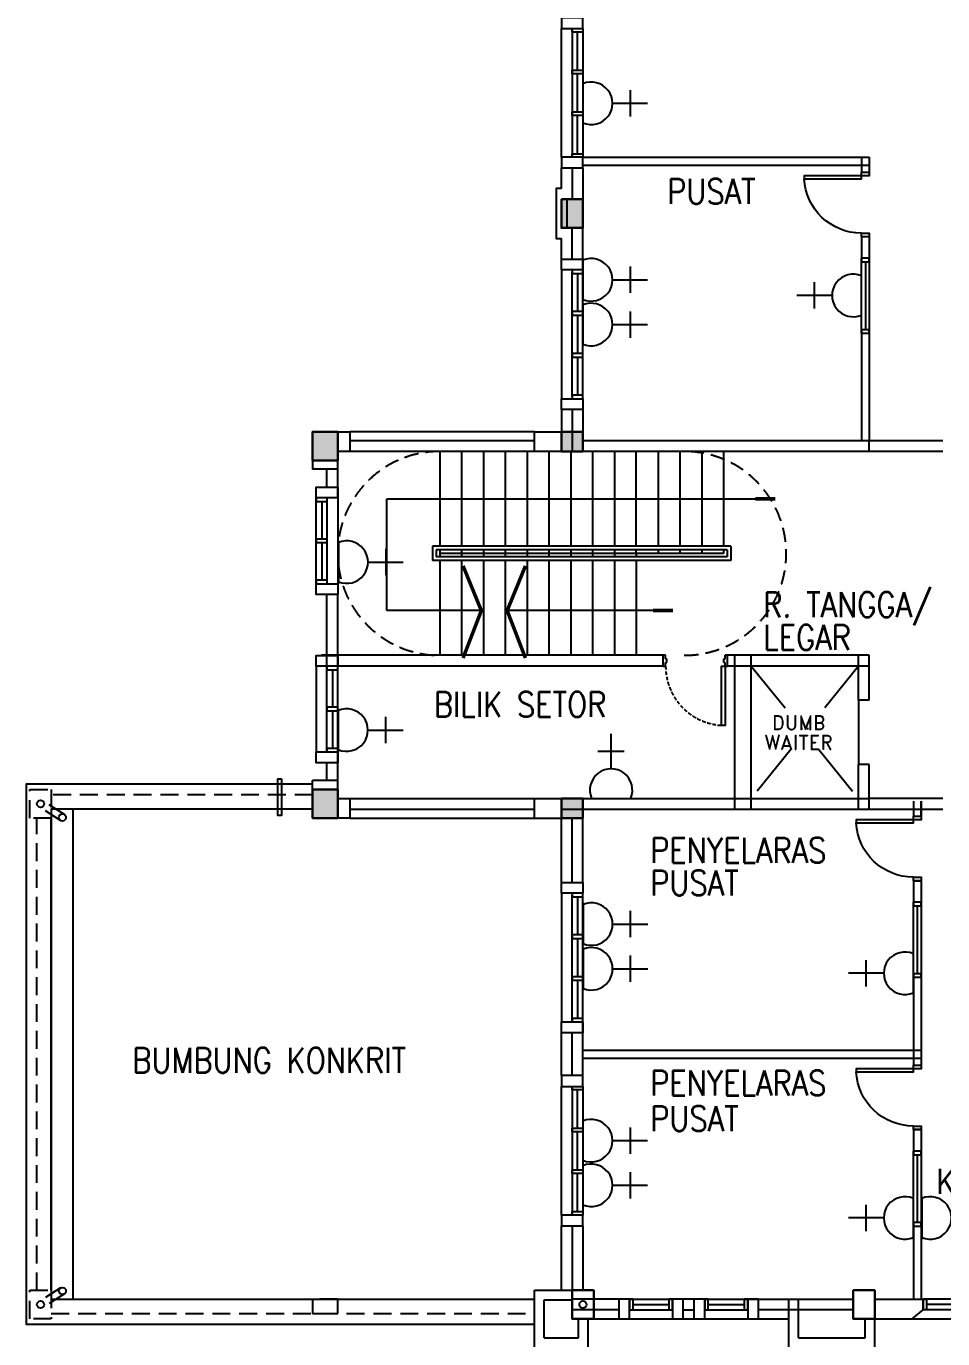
# Model space of a CAD drawing. Header units: inches. Extents: x -85907952 to 802144, y 988801 to 3125513.
# Drawn here: x 549308 to 562108, y 1020494 to 1038840 of the extents above; entities that cross this region are included whole.
import ezdxf
from ezdxf.enums import TextEntityAlignment as Align

# ---------------------------------------------------------------- set-up
doc = ezdxf.new("R2010")
doc.units = ezdxf.units.IN
doc.header["$MEASUREMENT"] = 0
for name, pattern in [('CENTER2', [1.125, 0.75, -0.125, 0.125, -0.125]), ('DASHDOT', [1, 0.5, -0.25, 0, -0.25]), ('DASHED', [0.75, 0.5, -0.25]), ('HIDDEN', [0.375, 0.25, -0.125])]:
    doc.linetypes.add(name, pattern=pattern)
doc.layers.add('COLUMN', color=8, linetype='Continuous', lineweight=30)
doc.layers.add('t3', color=8, linetype='Continuous', lineweight=25)
for name, color, linetype in [('DOOR', 2, 'Continuous'), ('DOWNPIPE', 8, 'Continuous'), ('ELECT', 6, 'Continuous'), ('GRID', 8, 'CENTER2'), ('LW', 2, 'Continuous'), ('partition', 8, 'Continuous'), ('stair', 8, 'Continuous'), ('TB', 8, 'Continuous'), ('WALL', 1, 'Continuous'), ('WIN', 9, 'Continuous')]:
    doc.layers.add(name, color=color, linetype=linetype)
doc.styles.add('LAILA', font='romans.shx', dxfattribs={"width": 0.85})
doc.styles.add('VERDANA1000', font='romand.shx', dxfattribs={"height": 1000})

# ---------------------------------------------------------------- blocks, each defined once
blk = doc.blocks.new('AW30')
at = {"layer": 'WALL'}
for points in [[(-2473393, -914141), (-2473243, -914141), (-2473243, -913866), (-2473393, -913866)], [(-2472643, -914141), (-2472493, -914141), (-2472493, -913866), (-2472643, -913866)]]:
    blk.add_lwpolyline(points, close=True, dxfattribs=at)
at = {"layer": 'WIN', "color": 1}
for p, q in [((-2473243, -913866), (-2472643, -913866)), ((-2473193, -913941), (-2472693, -913941)), ((-2473218, -914016), (-2472643, -914016))]:
    blk.add_line(p, q, dxfattribs=at)
at = {"layer": 'WIN', "color": 2}
blk.add_line((-2473243, -914141), (-2472643, -914141), dxfattribs=at)
at = {"layer": 'WIN', "color": 1}
for points in [[(-2473243, -914016), (-2473193, -914016), (-2473193, -913866), (-2473243, -913866)], [(-2472693, -914016), (-2472643, -914016), (-2472643, -913866), (-2472693, -913866)]]:
    blk.add_lwpolyline(points, close=True, dxfattribs=at)
blk = doc.blocks.new('WW')
at = {"layer": 'WALL'}
for points in [[(-2476669, -906963), (-2476669, -907113), (-2476969, -907113), (-2476969, -906963)], [(-2476669, -908313), (-2476669, -908463), (-2476969, -908463), (-2476969, -908313)]]:
    blk.add_lwpolyline(points, close=True, dxfattribs=at)
at = {"layer": 'WIN', "color": 2}
blk.add_line((-2476969, -907113), (-2476969, -908313), dxfattribs=at)
at = {"layer": 'WIN'}
for p, q in [((-2476819, -908313), (-2476819, -907113)), ((-2476744, -907163), (-2476744, -907688)), ((-2476669, -908313), (-2476669, -907113)), ((-2476744, -907738), (-2476744, -908263))]:
    blk.add_line(p, q, dxfattribs=at)
for points in [[(-2476819, -907113), (-2476819, -907163), (-2476669, -907163), (-2476669, -907113)], [(-2476819, -907688), (-2476819, -907738), (-2476669, -907738), (-2476669, -907688)], [(-2476819, -908263), (-2476819, -908313), (-2476669, -908313), (-2476669, -908263)]]:
    blk.add_lwpolyline(points, close=True, dxfattribs=at)
blk = doc.blocks.new('GF')
at = {"layer": 'WALL'}
for points in [[(-2478464, -901233), (-2478464, -901383), (-2478764, -901383), (-2478764, -901233)], [(-2478464, -902583), (-2478464, -902733), (-2478764, -902733), (-2478764, -902583)]]:
    blk.add_lwpolyline(points, close=True, dxfattribs=at)
at = {"layer": 'WIN'}
for p, q in [((-2478764, -902583), (-2478764, -901383)), ((-2478689, -901433), (-2478689, -901958)), ((-2478614, -902583), (-2478614, -901383)), ((-2478689, -902008), (-2478689, -902533))]:
    blk.add_line(p, q, dxfattribs=at)
at = {"layer": 'WIN', "color": 2}
blk.add_line((-2478464, -901383), (-2478464, -902583), dxfattribs=at)
at = {"layer": 'WIN'}
for points in [[(-2478764, -901383), (-2478764, -901433), (-2478614, -901433), (-2478614, -901383)], [(-2478764, -901958), (-2478764, -902008), (-2478614, -902008), (-2478614, -901958)], [(-2478764, -902533), (-2478764, -902583), (-2478614, -902583), (-2478614, -902533)]]:
    blk.add_lwpolyline(points, close=True, dxfattribs=at)
blk = doc.blocks.new('dr16')
at = {"layer": 'DOOR', "color": 1}
blk.add_line((-2409712, -909071), (-2409602, -909071), dxfattribs=at)
for points in [[(-2409712, -909071), (-2409602, -909071), (-2409602, -909021), (-2409712, -909021)], [(-2410511, -909831), (-2409712, -909831), (-2409712, -909871), (-2410511, -909871)], [(-2409712, -909921), (-2409602, -909921), (-2409602, -909871), (-2409712, -909871)]]:
    blk.add_lwpolyline(points, close=True, dxfattribs=at)
at = {"layer": 'DOOR', "color": 9}
blk.add_arc((-2409712, -909871), 800, 90, 177.134, dxfattribs=at)
blk = doc.blocks.new('Dp900')
at = {"layer": 'DOOR', "color": 4}
for p, q in [((35, 150), (0, 150)), ((0, 0), (35, 0)), ((35, 150), (35, 100)), ((50, 100), (35, 100)), ((50, 50), (35, 50)), ((35, 50), (35, 0)), ((50, 100), (50, 50)), ((850, 100), (850, 50)), ((865, 100), (850, 100)), ((865, 50), (850, 50)), ((900, 150), (865, 150)), ((865, 150), (865, 100)), ((865, 50), (865, 0)), ((865, 0), (900, 0))]:
    blk.add_line(p, q, dxfattribs=at)
at = {"layer": 'DOOR', "color": 1}
for p, q in [((0, 150), (0, 0)), ((0, 150), (0, 0)), ((900, 150), (900, 0)), ((900, 150), (900, 0))]:
    blk.add_line(p, q, dxfattribs=at)
at = {"layer": 'DOOR'}
blk.add_lwpolyline([(35, 150), (35, 980), (85, 980), (85, 150)], close=True, dxfattribs=at)
at = {"layer": 'DOOR', "color": 9, "linetype": 'DASHED', "ltscale": 100}
blk.add_arc((35, 150), 830, 360, 86.5464, dxfattribs=at)
blk = doc.blocks.new('13A SSO 300mm')
at = {"layer": 'ELECT', "color": 6}
for p, q in [((0, 414), (0, 904)), ((-184, 659), (184, 659)), ((-297, 0), (297, 0))]:
    blk.add_line(p, q, dxfattribs=at)
blk.add_arc((0, 116), 297, 336.9763, 203.0237, dxfattribs=at)

msp = doc.modelspace()

# ---------------------------------------------------------------- hatches: boundary and pattern name
at = {"layer": 'COLUMN'}
for points in [[(553658, 1032772), (553658, 1033172), (553308, 1033172), (553308, 1032772)], [(556783, 1033172), (557083, 1033172), (557083, 1032897), (556783, 1032897)], [(553658, 1027772), (553658, 1028172), (553308, 1028172), (553308, 1027772)], [(553658, 1027772), (553658, 1028172), (553308, 1028172), (553308, 1027772)], [(556783, 1028047), (557083, 1028047), (557083, 1027772), (556783, 1027772)]]:
    msp.add_hatch(color=256, dxfattribs=at).paths.add_polyline_path(points)

# ---------------------------------------------------------------- linework, layer by layer
for points in [[(556783, 1036422), (557083, 1036422), (557083, 1036022), (556783, 1036022)], [(553658, 1032772), (553658, 1033172), (553308, 1033172), (553308, 1032772)], [(556783, 1033172), (557083, 1033172), (557083, 1032897), (556783, 1032897)], [(553658, 1027772), (553658, 1028172), (553308, 1028172), (553308, 1027772)], [(553658, 1027772), (553658, 1028172), (553308, 1028172), (553308, 1027772)], [(556783, 1028047), (557083, 1028047), (557083, 1027772), (556783, 1027772)], [(556933, 1021172), (557233, 1021172), (557233, 1020772), (556933, 1020772)], [(560858, 1021172), (561158, 1021172), (561158, 1020772), (560858, 1020772)]]:
    msp.add_lwpolyline(points, close=True, dxfattribs=at)
msp.add_solid([(556783, 1036422), (557083, 1036422), (556783, 1036022), (557083, 1036022)], dxfattribs=at)
at = {"layer": 'DOWNPIPE', "linetype": 'HIDDEN', "ltscale": 1000}
for p, q in [((549840, 1027824), (549535, 1028014)), ((549787, 1027739), (549482, 1027929)), ((549787, 1021204), (549482, 1021014)), ((549840, 1021120), (549535, 1020929))]:
    msp.add_line(p, q, dxfattribs=at)
at = {"layer": 'DOWNPIPE'}
msp.add_lwpolyline([(552873, 1028322), (552873, 1027809), (552823, 1027809), (552823, 1028322)], close=True, dxfattribs=at)
for centre in [(549508, 1027972), (549813, 1027781), (549813, 1021162), (549508, 1020972), (557083, 1020972)]:
    msp.add_circle(centre, 50, dxfattribs=at)
at = {"layer": 'GRID', "linetype": 'DASHDOT', "ltscale": 1500}
for p, q in [((560933, 1029897), (559433, 1028047)), ((559433, 1029897), (560933, 1028047))]:
    msp.add_line(p, q, dxfattribs=at)
at = {"layer": 'LW'}
for p, q in [((556783, 1037009), (556783, 1038809)), ((556783, 1036572), (556783, 1036859)), ((556783, 1035584), (556783, 1035872)), ((556783, 1035434), (556783, 1033634)), ((556783, 1033484), (556783, 1033047)), ((560933, 1029422), (560933, 1028522)), ((549958, 1027897), (549958, 1021047)), ((556783, 1026872), (556783, 1027897)), ((556783, 1026722), (556783, 1024922)), ((556783, 1024172), (556783, 1024772)), ((556783, 1022222), (556783, 1024022)), ((556783, 1021172), (556783, 1022072))]:
    msp.add_line(p, q, dxfattribs=at)
at = {"layer": 'LW', "linetype": 'HIDDEN', "ltscale": 1000}
for p, q in [((553308, 1028097), (549658, 1028097)), ((549458, 1021172), (549458, 1027772)), ((549658, 1020847), (556408, 1020847))]:
    msp.add_line(p, q, dxfattribs=at)
at = {"layer": 'LW'}
for points in [[(556783, 1036572), (556708, 1036572), (556708, 1035872), (556783, 1035872)], [(556933, 1036422), (556858, 1036422), (556858, 1036022), (556933, 1036022)], [(553308, 1028247), (549308, 1028247), (549308, 1020697), (556408, 1020697)], [(553308, 1027897), (549658, 1027897), (549658, 1021047), (556408, 1021047)]]:
    msp.add_lwpolyline(points, dxfattribs=at)
at = {"layer": 'LW', "linetype": 'HIDDEN', "ltscale": 1000}
for points in [[(549358, 1028172), (549658, 1028172), (549658, 1027772), (549358, 1027772)], [(549358, 1021172), (549658, 1021172), (549658, 1020772), (549358, 1020772)], [(553308, 1020847), (553658, 1020847), (553658, 1021047), (553308, 1021047)]]:
    msp.add_lwpolyline(points, close=True, dxfattribs=at)
at = {"layer": 'partition'}
for p, q in [((557083, 1037009), (561083, 1037009)), ((560973, 1037009), (560973, 1036799)), ((561083, 1037009), (561083, 1036799)), ((557083, 1036899), (561083, 1036899)), ((560973, 1035899), (560973, 1035599)), ((561083, 1035899), (561083, 1035599)), ((560973, 1034549), (560973, 1033047)), ((561083, 1034549), (561083, 1033047)), ((561698, 1028007), (561698, 1027797)), ((561808, 1027797), (561808, 1028007)), ((561808, 1028007), (561808, 1027797)), ((561698, 1027797), (561808, 1027797)), ((561698, 1026897), (561698, 1026597)), ((561808, 1026897), (561808, 1026597)), ((561698, 1025547), (561698, 1024317)), ((561808, 1025547), (561808, 1024317)), ((557083, 1024527), (561808, 1024527)), ((557083, 1024417), (561808, 1024417)), ((561698, 1024317), (561808, 1024317)), ((561698, 1023417), (561808, 1023417)), ((561698, 1023417), (561698, 1023117)), ((561808, 1023417), (561808, 1023117)), ((561698, 1022067), (561698, 1021047)), ((561808, 1022067), (561808, 1021047))]:
    msp.add_line(p, q, dxfattribs=at)
at = {"layer": 'stair'}
for p, q in [((555083, 1032897), (555083, 1031572)), ((555388, 1032897), (555388, 1031572)), ((555693, 1032897), (555693, 1031572)), ((555998, 1032897), (555998, 1031572)), ((556303, 1032897), (556303, 1031572)), ((556608, 1032897), (556608, 1031572)), ((556913, 1032897), (556913, 1031572)), ((557218, 1032897), (557218, 1031572)), ((557523, 1032897), (557523, 1031572)), ((557828, 1031572), (557828, 1032897)), ((558133, 1032897), (558133, 1031572)), ((558438, 1032897), (558438, 1031572)), ((558743, 1032897), (558743, 1031572)), ((559048, 1032897), (559048, 1031572)), ((554346, 1030672), (554346, 1032234)), ((554346, 1032234), (559770, 1032234)), ((554983, 1031572), (554983, 1031372)), ((559148, 1031572), (554983, 1031572)), ((555033, 1031522), (555033, 1031422)), ((559098, 1031522), (555033, 1031522)), ((555083, 1031522), (555083, 1031422)), ((559048, 1031472), (555083, 1031472)), ((555388, 1031522), (555388, 1031422)), ((555693, 1031522), (555693, 1031422)), ((555998, 1031522), (555998, 1031422)), ((556303, 1031522), (556303, 1031422)), ((556608, 1031522), (556608, 1031472)), ((556608, 1031472), (556608, 1031422)), ((556913, 1031522), (556913, 1031472)), ((556913, 1031472), (556913, 1031422)), ((557218, 1031522), (557218, 1031472)), ((557218, 1031472), (557218, 1031422)), ((557523, 1031522), (557523, 1031472)), ((557523, 1031472), (557523, 1031422)), ((557828, 1031472), (557828, 1031522)), ((557828, 1031472), (557828, 1031422)), ((558133, 1031522), (558133, 1031472)), ((558438, 1031522), (558438, 1031472)), ((558743, 1031522), (558743, 1031472)), ((559048, 1031522), (559048, 1031472)), ((559098, 1031522), (559098, 1031422)), ((559148, 1031572), (559148, 1031372)), ((559148, 1031372), (554983, 1031372)), ((559098, 1031422), (555033, 1031422)), ((555083, 1031372), (555083, 1030047)), ((555388, 1031372), (555388, 1030047)), ((555693, 1031372), (555693, 1030047)), ((555998, 1031372), (555998, 1030047)), ((556303, 1031372), (556303, 1030047)), ((556608, 1031372), (556608, 1030047)), ((556913, 1031372), (556913, 1030047)), ((557218, 1031372), (557218, 1030047)), ((557523, 1031372), (557523, 1030047)), ((557828, 1031372), (557828, 1030047)), ((555693, 1030672), (554346, 1030672)), ((558339, 1030672), (555998, 1030672))]:
    msp.add_line(p, q, dxfattribs=at)
at = {"layer": 'stair', "const_width": 50}
for points in [[(559768, 1032234), (559490, 1032234)], [(555409, 1031297), (555664, 1030672), (555409, 1030009)], [(556280, 1031297), (556025, 1030672), (556280, 1030009)], [(558339, 1030672), (558060, 1030672)]]:
    msp.add_lwpolyline(points, dxfattribs=at)
at = {"layer": 'stair', "linetype": 'HIDDEN', "ltscale": 800}
for centre, start, end in [((555083, 1031472), 90, 270), ((558498, 1031472), 270, 90)]:
    msp.add_arc(centre, 1425, start, end, dxfattribs=at)
at = {"layer": 'WALL'}
for p, q in [((557083, 1038809), (557083, 1039547)), ((556933, 1036859), (556933, 1036422)), ((557083, 1036859), (557083, 1036422)), ((556933, 1035584), (556933, 1036022)), ((557083, 1035434), (557083, 1036022)), ((557083, 1033634), (557083, 1033047)), ((556933, 1033484), (556933, 1033047)), ((553308, 1033172), (553833, 1033172)), ((553833, 1032897), (553833, 1033172)), ((556408, 1032897), (556408, 1033172)), ((556408, 1033172), (557083, 1033172)), ((561083, 1032897), (553658, 1032897)), ((556408, 1033047), (553833, 1033047)), ((556933, 1033047), (556933, 1032897)), ((557083, 1033047), (557083, 1032897)), ((561083, 1033047), (557083, 1033047)), ((561083, 1032897), (561083, 1033047)), ((562108, 1033047), (561083, 1033047)), ((562108, 1032897), (561083, 1032897)), ((553308, 1032772), (553308, 1032647)), ((553658, 1032247), (553658, 1032772)), ((553658, 1032647), (553308, 1032647)), ((553508, 1032397), (553508, 1032647)), ((553508, 1029897), (553508, 1030897)), ((553658, 1029897), (553658, 1030897)), ((558203, 1030047), (553433, 1030047)), ((558203, 1029897), (558203, 1030047)), ((561083, 1030047), (559103, 1030047)), ((559103, 1029897), (559103, 1030047)), ((559203, 1027897), (559203, 1030047)), ((559433, 1027897), (559433, 1030047)), ((560933, 1029422), (560933, 1030047)), ((561083, 1029422), (561083, 1030047)), ((558203, 1029897), (553433, 1029897)), ((561083, 1029897), (559103, 1029897)), ((561083, 1029422), (560933, 1029422)), ((553658, 1028172), (553658, 1028697)), ((553508, 1028297), (553508, 1028547)), ((560933, 1027897), (560933, 1028522)), ((561083, 1028522), (560933, 1028522)), ((561083, 1027897), (561083, 1028522)), ((553658, 1028297), (553308, 1028297)), ((553308, 1028172), (553308, 1028297)), ((553658, 1028047), (561083, 1028047)), ((553833, 1027772), (553833, 1028047)), ((556408, 1027772), (556408, 1028047)), ((562108, 1028047), (561083, 1028047)), ((553308, 1027897), (549658, 1027897)), ((549658, 1021172), (549658, 1027772)), ((553833, 1027772), (553308, 1027772)), ((553833, 1027897), (556408, 1027897)), ((556408, 1027772), (556933, 1027772)), ((556783, 1027897), (561083, 1027897)), ((556933, 1026872), (556933, 1027772)), ((557083, 1027922), (557083, 1027772)), ((557083, 1026872), (557083, 1027772)), ((561083, 1027897), (562108, 1027897)), ((561698, 1026897), (561808, 1026897)), ((557083, 1024022), (557083, 1024922)), ((556933, 1024172), (556933, 1024772)), ((556933, 1022072), (556933, 1021172)), ((557083, 1022072), (557083, 1021172)), ((556408, 1020372), (556408, 1021172)), ((556408, 1021172), (556933, 1021172)), ((549658, 1021047), (556408, 1021047)), ((556543, 1020507), (556543, 1021037)), ((556543, 1021037), (556933, 1021037)), ((557733, 1021047), (556933, 1021047)), ((558783, 1021047), (558333, 1021047)), ((559383, 1021047), (560858, 1021047)), ((559958, 1020372), (559958, 1021047)), ((560093, 1020507), (560093, 1021047)), ((561158, 1021047), (561833, 1021047)), ((561833, 1021047), (561833, 1020897)), ((557583, 1020897), (556933, 1020897)), ((558483, 1020897), (558633, 1020897)), ((560858, 1020897), (559533, 1020897)), ((561683, 1020772), (561833, 1020897)), ((557023, 1020507), (557023, 1020777)), ((557158, 1020372), (557158, 1020772)), ((561023, 1020507), (561023, 1020777)), ((561158, 1020372), (561158, 1020772)), ((561158, 1020772), (561683, 1020772)), ((556543, 1020507), (557023, 1020507)), ((560093, 1020507), (561023, 1020507))]:
    msp.add_line(p, q, dxfattribs=at)
for points in [[(557083, 1038809), (557083, 1038959), (556783, 1038959), (556783, 1038809)], [(557083, 1036859), (557083, 1037009), (556783, 1037009), (556783, 1036859)], [(557083, 1035584), (557083, 1035434), (556783, 1035434), (556783, 1035584)], [(557083, 1033634), (557083, 1033484), (556783, 1033484), (556783, 1033634)], [(557083, 1026872), (557083, 1026722), (556783, 1026722), (556783, 1026872)], [(557083, 1024922), (557083, 1024772), (556783, 1024772), (556783, 1024922)], [(557083, 1024022), (557083, 1024172), (556783, 1024172), (556783, 1024022)], [(557083, 1022072), (557083, 1022222), (556783, 1022222), (556783, 1022072)]]:
    msp.add_lwpolyline(points, close=True, dxfattribs=at)
at = {"layer": 'WIN'}
for p, q in [((556933, 1038784), (556933, 1037034)), ((557083, 1038809), (557083, 1037009)), ((557008, 1038226), (557008, 1038759)), ((557008, 1037642), (557008, 1038176)), ((557008, 1037059), (557008, 1037592)), ((560973, 1034549), (560973, 1035599)), ((561028, 1035549), (561028, 1034599)), ((561083, 1035599), (561083, 1034549)), ((556933, 1033659), (556933, 1035409)), ((557008, 1035384), (557008, 1034851)), ((557083, 1033634), (557083, 1035434)), ((557008, 1034801), (557008, 1034267)), ((557008, 1034217), (557008, 1033684)), ((556408, 1033172), (553833, 1033172)), ((557083, 1032897), (557083, 1033172)), ((557083, 1027772), (557083, 1028047)), ((553833, 1027772), (556408, 1027772)), ((556933, 1024947), (556933, 1026697)), ((557008, 1026672), (557008, 1026138)), ((557083, 1024922), (557083, 1026722)), ((561698, 1025547), (561698, 1026597)), ((561753, 1026547), (561753, 1025597)), ((561808, 1026597), (561808, 1025547)), ((557008, 1026088), (557008, 1025555)), ((557008, 1025505), (557008, 1024972)), ((556933, 1023997), (556933, 1022247)), ((557008, 1023438), (557008, 1023972)), ((557083, 1024022), (557083, 1022222)), ((557008, 1022855), (557008, 1023388)), ((561698, 1022067), (561698, 1023117)), ((561753, 1023067), (561753, 1022117)), ((561808, 1023117), (561808, 1022067)), ((557008, 1022272), (557008, 1022805)), ((564183, 1021047), (561833, 1021047)), ((562283, 1020972), (561883, 1020972)), ((564183, 1020897), (561833, 1020897)), ((557158, 1020772), (559958, 1020772)), ((561683, 1020772), (564333, 1020772))]:
    msp.add_line(p, q, dxfattribs=at)
for points in [[(556933, 1038759), (556933, 1038809), (557083, 1038809), (557083, 1038759)], [(556933, 1038176), (556933, 1038226), (557083, 1038226), (557083, 1038176)], [(556933, 1037592), (556933, 1037642), (557083, 1037642), (557083, 1037592)], [(556933, 1037009), (556933, 1037059), (557083, 1037059), (557083, 1037009)], [(560973, 1035549), (561083, 1035549), (561083, 1035599), (560973, 1035599)], [(556933, 1035434), (556933, 1035384), (557083, 1035384), (557083, 1035434)], [(556933, 1034851), (556933, 1034801), (557083, 1034801), (557083, 1034851)], [(560973, 1034549), (561083, 1034549), (561083, 1034599), (560973, 1034599)], [(556933, 1034267), (556933, 1034217), (557083, 1034217), (557083, 1034267)], [(556933, 1033684), (556933, 1033634), (557083, 1033634), (557083, 1033684)], [(556933, 1026722), (556933, 1026672), (557083, 1026672), (557083, 1026722)], [(561698, 1026547), (561808, 1026547), (561808, 1026597), (561698, 1026597)], [(556933, 1026138), (556933, 1026088), (557083, 1026088), (557083, 1026138)], [(561698, 1025547), (561808, 1025547), (561808, 1025597), (561698, 1025597)], [(556933, 1025555), (556933, 1025505), (557083, 1025505), (557083, 1025555)], [(556933, 1024972), (556933, 1024922), (557083, 1024922), (557083, 1024972)], [(556933, 1023972), (556933, 1024022), (557083, 1024022), (557083, 1023972)], [(556933, 1023388), (556933, 1023438), (557083, 1023438), (557083, 1023388)], [(561698, 1023067), (561808, 1023067), (561808, 1023117), (561698, 1023117)], [(556933, 1022805), (556933, 1022855), (557083, 1022855), (557083, 1022805)], [(556933, 1022222), (556933, 1022272), (557083, 1022272), (557083, 1022222)], [(561698, 1022067), (561808, 1022067), (561808, 1022117), (561698, 1022117)], [(561883, 1020897), (561833, 1020897), (561833, 1021047), (561883, 1021047)]]:
    msp.add_lwpolyline(points, close=True, dxfattribs=at)

# ---------------------------------------------------------------- block references
at = {"layer": 'DOOR', "xscale": -1, "rotation": 180}
for p in [(2970685, 126878), (2971410, 117876), (2971410, 114396)]:
    msp.add_blockref('dr16', p, dxfattribs=at)
at = {"layer": 'DOOR', "rotation": 180}
msp.add_blockref('Dp900', (559103, 1030047), dxfattribs=at)
at = {"layer": 'TB', "color": 6, "linetype": 'Continuous'}
for p, rotation in [((557083, 1037763), 270), ((557083, 1035296), 270), ((560975, 1035077), 90), ((557083, 1034671), 270), ((553669, 1031350), 270), ((553666, 1029002), 270), ((557085, 1026290), 270), ((557085, 1025665), 270), ((561698, 1025603), 90), ((557083, 1023263), 270), ((557083, 1022639), 270), ((561698, 1022183), 90), ((561817, 1022183), 270)]:
    msp.add_blockref('13A SSO 300mm', p, dxfattribs=dict(at, rotation=rotation))
msp.add_blockref('13A SSO 300mm', (557477, 1028048), dxfattribs=at)
at = {"layer": 'WIN'}
for name, p in [('GF', (3032123, 1933630)), ('WW', (3030327, 1937009)), ('AW30', (3030977, 1934913)), ('AW30', (3032027, 1934913))]:
    msp.add_blockref(name, p, dxfattribs=at)

# ---------------------------------------------------------------- texts
at = {"layer": 't3', "style": 'LAILA', "width": 0.85}
for s, p in [('PUSAT', (558259, 1036706)), ('R. TANGGA/', (559601, 1030932)), ('LEGAR', (559601, 1030472)), ('BILIK SETOR', (555000, 1029536)), ('PENYELARAS', (558022, 1027497)), ('PUSAT', (558022, 1027040)), ('BUMBUNG KONKRIT', (550788, 1024562)), ('PENYELARAS', (558022, 1024244)), ('PUSAT', (558022, 1023746)), ('KORIDOR', (562019, 1022871))]:
    msp.add_text(s, height=350, dxfattribs=at).set_placement(p, align=Align.TOP_LEFT)
at = {"layer": 't3', "style": 'VERDANA1000'}
for s, p in [('DUMB', (559722, 1029204)), ('WAITER', (559618, 1028930))]:
    msp.add_text(s, height=200, dxfattribs=at).set_placement(p, align=Align.TOP_LEFT)

doc.saveas('drawing.dxf')
